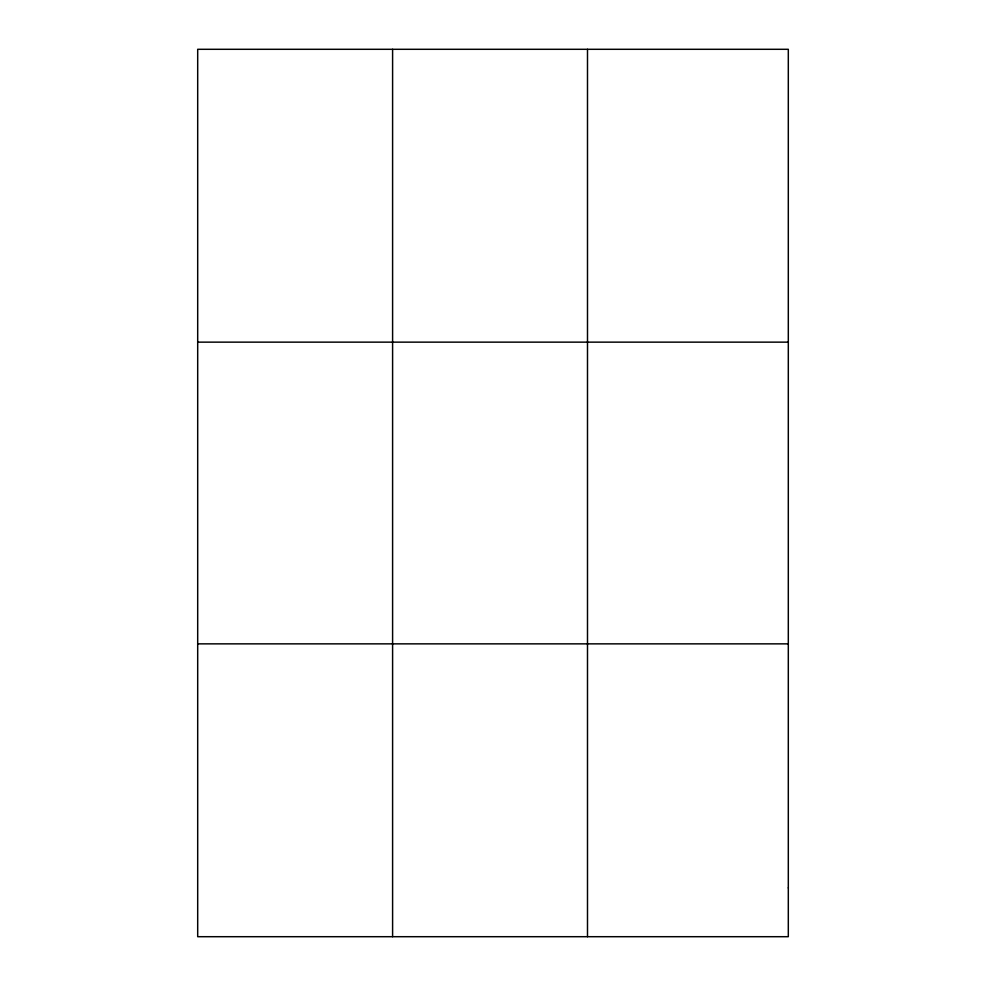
<?xml version="1.0" encoding="UTF-8"?>
<svg xmlns="http://www.w3.org/2000/svg" width="986" height="986" viewBox="0 0 986 986"><rect width="100%" height="100%" fill="white"/><g stroke="black" fill="none" stroke-linecap="round" stroke-linejoin="round"><path stroke-width="1.48" d="M392.601 936.7L392.601 49.3M587.496 936.7L587.496 49.3M197.693 342.142L788.307 342.142M197.693 643.858L788.307 643.858M788.307 887.893L788.307 936.7L197.693 936.7L197.693 49.3L788.307 49.3L788.307 887.893"/></g></svg>
